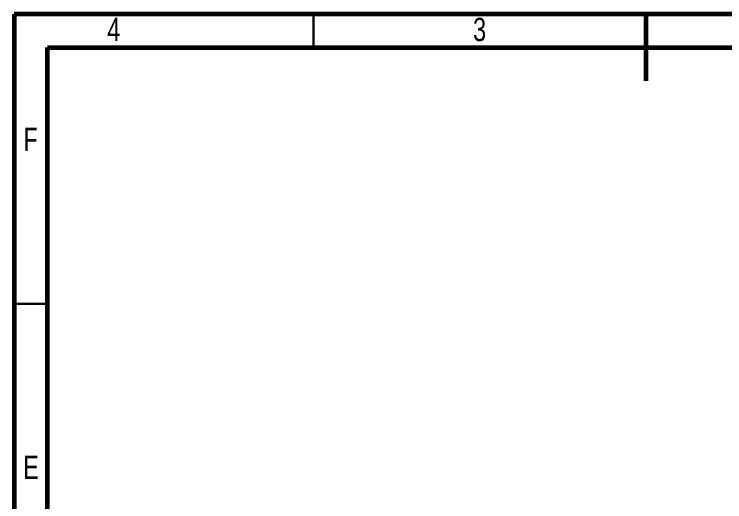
# Model space of a CAD drawing. Header units: millimetres. Extents: x 0 to 205, y 0 to 292.
# Drawn here: x 15 to 121.8, y 218.8 to 292 of the extents above; entities that cross this region are included whole.
import ezdxf

# ---------------------------------------------------------------- set-up
doc = ezdxf.new("R2010")
doc.units = ezdxf.units.MM
doc.styles.add('SLDTEXTSTYLE0', font='TXT', dxfattribs={"width": 0.75})

msp = doc.modelspace()

# ---------------------------------------------------------------- linework, layer by layer
at = {"color": 7, "linetype": 'Continuous', "lineweight": 60}
for p, q in [((205, 292), (15, 292)), ((15, 292), (15, 5)), ((110, 282), (110, 292)), ((20, 287), (200, 287)), ((20, 10), (20, 287))]:
    msp.add_line(p, q, dxfattribs=at)
at = {"color": 7, "linetype": 'Continuous', "lineweight": 30}
for p, q in [((60, 287), (60, 292)), ((20, 248.5), (15, 248.5))]:
    msp.add_line(p, q, dxfattribs=at)

# ---------------------------------------------------------------- texts
at = {"color": 7, "linetype": 'Continuous', "lineweight": 0, "char_height": 3.5, "attachment_point": 2, "style": 'SLDTEXTSTYLE0'}
for s, insert in [('4', (29.96, 291.46)), ('3', (84.96, 291.46)), ('F', (17.46, 274.96)), ('E', (17.51, 225.71))]:
    msp.add_mtext(s, dxfattribs=dict(at, insert=insert))

doc.saveas('drawing.dxf')
